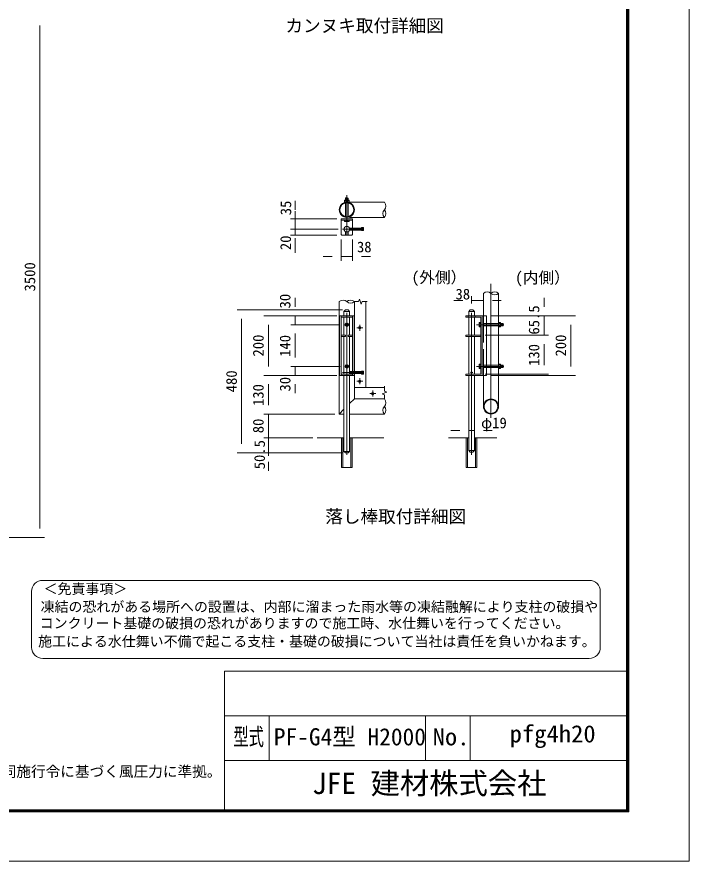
# Model space of a CAD drawing. Units: millimetres, scale not verified. Extents: x -6300 to 6300, y -4455 to 4455.
# Drawn here: x 1786 to 6300, y -4455 to 1217 of the extents above; entities that cross this region are included whole.
import ezdxf
from ezdxf.enums import TextEntityAlignment as Align

# ---------------------------------------------------------------- set-up
doc = ezdxf.new("R2010")
doc.units = ezdxf.units.MM
doc.header["$LTSCALE"] = 30
for name, pattern in [('DASHED', [7.5, 6, -1.5]), ('USER1', [50.8, 31.75, -6.35, 6.35, -6.35]), ('USER2', [0.375, 0.25, -0.125])]:
    doc.linetypes.add(name, pattern=pattern)
for name, color, linetype, lineweight in [('0-2_D-STR1', 1, 'Continuous', 18), ('0-3_D-STR3', 3, 'Continuous', 13), ('0-4_D-BMK', 2, 'USER1', 13), ('0-5_D-BGD', 7, 'Continuous', 9), ('0-6_D-STR-DIM', 7, 'Continuous', 9), ('0-9_D-TTL-TXT', 7, 'Continuous', 18), ('0-B_D-TTL', 7, 'Continuous', 9)]:
    doc.layers.add(name, color=color, linetype=linetype, lineweight=lineweight)
doc.styles.add('ＭＳ ゴシック', font='')
doc.styles.get('ＭＳ ゴシック').set_extended_font_data('MS Gothic')

msp = doc.modelspace()

# ---------------------------------------------------------------- linework, layer by layer
at = {"layer": '0-2_D-STR1'}
for p, q in [((4253.87, -28.58), (4001.67, -28.58)), ((4253.87, -130.18), (4020.67, -130.18)), ((4918.87, -640.71), (4918.87, -791.54)), ((5020.47, -640.71), (5020.47, -1400.74)), ((4052.47, -1166.54), (4052.47, -696.47)), ((4052.47, -1349.94), (4052.47, -1178.54)), ((4918.87, -1191.54), (4918.87, -1400.74)), ((4052.47, -1349.94), (4020.67, -1381.74)), ((4253.87, -1349.94), (4052.47, -1349.94)), ((3982.67, -1419.74), (3950.87, -1451.54)), ((4253.87, -1451.54), (4020.67, -1451.54))]:
    msp.add_line(p, q, dxfattribs=at)
msp.add_lwpolyline([(3982.67, -1451.54), (3950.87, -1451.54), (3950.87, -696.47)], dxfattribs=at)
for centre, radius in [((4001.67, -79.38), 50.8), ((4001.67, -79.38), 46.2), ((4969.67, -1400.74), 50.8), ((4969.67, -1400.74), 46.2)]:
    msp.add_circle(centre, radius, dxfattribs=at)
at = {"layer": '0-3_D-STR3'}
for p, q in [((3993.67, -0.77), (3996.07, 1.63)), ((3995.17, -15.58), (3995.17, 0.73)), ((4007.27, 1.63), (3996.07, 1.63)), ((4009.67, -0.77), (4007.27, 1.63)), ((4008.17, -15.58), (4008.17, 0.73)), ((3986.66, -17.03), (3989.17, -15.58)), ((3986.66, -28.58), (3986.66, -17.03)), ((3986.66, -28.58), (4016.68, -28.58)), ((3989.17, -15.58), (4014.17, -15.58)), ((4009.67, -0.77), (3993.67, -0.77)), ((3993.67, -15.58), (3993.67, -0.77)), ((3994.16, -28.58), (3994.16, -17.03)), ((4009.17, -28.58), (4009.17, -17.03)), ((4009.67, -15.58), (4009.67, -0.77)), ((4016.68, -17.03), (4014.17, -15.58)), ((4016.68, -28.58), (4016.68, -17.03)), ((3963.67, -245.37), (3963.67, -139.37)), ((4039.67, -139.37), (3963.67, -139.37)), ((4039.67, -148.37), (3963.67, -148.37)), ((3986.66, -148.37), (3986.66, -157.58)), ((4016.68, -148.37), (3986.66, -148.37)), ((3989.07, -158.97), (3986.66, -157.58)), ((4014.27, -158.97), (3989.07, -158.97)), ((3994.16, -148.37), (3994.16, -157.58)), ((4009.17, -148.37), (4009.17, -157.58)), ((4014.27, -158.97), (4016.68, -157.58)), ((4016.68, -148.37), (4016.68, -157.58)), ((4039.67, -245.37), (4039.67, -139.37)), ((3993.67, -226.61), (3993.67, -249.37)), ((4009.67, -226.61), (4009.67, -249.37)), ((4112.67, -203.37), (4019.7, -203.37)), ((4112.67, -215.37), (4019.7, -215.37)), ((4100.67, -219.37), (4100.67, -199.37)), ((4112.67, -199.37), (4100.67, -199.37)), ((4112.67, -219.37), (4100.67, -219.37)), ((4112.67, -219.37), (4112.67, -199.37)), ((3967.67, -249.37), (3963.67, -245.37)), ((4035.67, -249.37), (3967.67, -249.37)), ((4035.67, -249.37), (4039.67, -245.37)), ((4128.47, -1273.94), (4128.47, -696.47)), ((3951.67, -1191.54), (3951.67, -791.54)), ((4051.67, -791.54), (3951.67, -791.54)), ((3963.67, -791.54), (3963.67, -1182.54)), ((3992.67, -752.54), (3982.67, -762.54)), ((3982.67, -762.54), (3982.67, -791.54)), ((3982.67, -762.54), (4020.67, -762.54)), ((3992.67, -752.54), (4010.67, -752.54)), ((4010.67, -752.54), (4020.67, -762.54)), ((4020.67, -762.54), (4020.67, -791.54)), ((4039.67, -791.54), (4039.67, -1166.54)), ((4051.67, -1166.54), (4051.67, -791.54)), ((4799.72, -791.54), (4939.68, -791.54)), ((4799.72, -791.54), (4799.72, -800.54)), ((4816.68, -791.54), (4816.68, -800.54)), ((4830.68, -752.54), (4820.68, -762.54)), ((4820.68, -762.54), (4858.68, -762.54)), ((4820.68, -762.54), (4820.68, -791.54)), ((4830.68, -752.54), (4848.68, -752.54)), ((4848.68, -752.54), (4858.68, -762.54)), ((4858.68, -762.54), (4858.68, -791.54)), ((4862.68, -791.54), (4862.68, -800.54)), ((4909.68, -791.54), (4909.68, -1191.54)), ((4939.68, -791.54), (4939.68, -1191.54)), ((3963.67, -800.54), (4039.67, -800.54)), ((3982.67, -800.54), (3982.67, -922.54)), ((4020.67, -800.54), (4020.67, -922.54)), ((4799.72, -800.54), (4900.68, -800.54)), ((4820.68, -800.54), (4820.68, -922.54)), ((4858.68, -800.54), (4858.68, -922.54)), ((4890.08, -838.94), (4891.47, -836.53)), ((4890.08, -864.14), (4890.08, -838.94)), ((4900.68, -836.53), (4891.47, -836.53)), ((4900.68, -844.03), (4891.47, -844.03)), ((4900.68, -800.54), (4900.68, -1182.54)), ((4900.68, -866.55), (4900.68, -836.53)), ((5020.47, -836.53), (5032.02, -836.53)), ((5020.47, -836.53), (5020.47, -866.55)), ((5020.47, -844.03), (5032.02, -844.03)), ((5032.02, -836.53), (5033.47, -839.04)), ((5033.47, -839.04), (5033.47, -864.04)), ((5033.47, -843.54), (5048.28, -843.54)), ((5033.47, -845.04), (5049.78, -845.04)), ((5048.28, -843.54), (5050.68, -845.94)), ((5048.28, -859.54), (5048.28, -843.54)), ((5050.68, -857.14), (5050.68, -845.94)), ((4890.08, -864.14), (4891.47, -866.55)), ((4900.68, -859.04), (4891.47, -859.04)), ((4900.68, -866.55), (4891.47, -866.55)), ((5020.47, -859.04), (5032.02, -859.04)), ((5020.47, -866.55), (5032.02, -866.55)), ((5032.02, -866.55), (5033.47, -864.04)), ((5033.47, -858.04), (5049.78, -858.04)), ((5033.47, -859.54), (5048.28, -859.54)), ((5048.28, -859.54), (5050.68, -857.14)), ((3963.67, -931.54), (3993.67, -931.54)), ((3982.67, -931.54), (3982.67, -1182.54)), ((4009.67, -922.54), (4039.67, -922.54)), ((4020.67, -931.54), (4020.67, -1182.54)), ((4799.72, -922.54), (4900.68, -922.54)), ((4799.72, -922.54), (4799.72, -931.54)), ((4799.72, -931.54), (4900.68, -931.54)), ((4820.68, -931.54), (4820.68, -1182.54)), ((4858.68, -931.54), (4858.68, -1182.54)), ((4890.08, -1118.94), (4891.47, -1116.53)), ((4890.08, -1144.14), (4890.08, -1118.94)), ((4900.68, -1116.53), (4891.47, -1116.53)), ((4900.68, -1124.03), (4891.47, -1124.03)), ((4900.68, -1146.55), (4900.68, -1116.53)), ((5020.47, -1116.53), (5032.02, -1116.53)), ((5020.47, -1116.53), (5020.47, -1146.55)), ((5020.47, -1124.03), (5032.02, -1124.03)), ((5032.02, -1116.53), (5033.47, -1119.04)), ((5033.47, -1119.04), (5033.47, -1144.04)), ((5033.47, -1123.54), (5048.28, -1123.54)), ((5033.47, -1125.04), (5049.78, -1125.04)), ((5048.28, -1123.54), (5050.68, -1125.94)), ((5048.28, -1139.54), (5048.28, -1123.54)), ((5050.68, -1137.14), (5050.68, -1125.94)), ((3963.67, -1182.54), (3963.67, -1191.54)), ((3963.67, -1182.54), (4039.67, -1182.54)), ((4112.67, -1166.54), (4020.67, -1166.54)), ((4112.67, -1178.54), (4020.67, -1178.54)), ((4039.67, -1178.54), (4039.67, -1191.54)), ((4051.67, -1191.54), (4051.67, -1178.54)), ((4100.67, -1182.54), (4100.67, -1162.54)), ((4112.67, -1162.54), (4100.67, -1162.54)), ((4112.67, -1182.54), (4100.67, -1182.54)), ((4112.67, -1182.54), (4112.67, -1162.54)), ((4799.72, -1182.54), (4799.72, -1191.54)), ((4799.72, -1182.54), (4900.68, -1182.54)), ((4890.08, -1144.14), (4891.47, -1146.55)), ((4900.68, -1139.04), (4891.47, -1139.04)), ((4900.68, -1146.55), (4891.47, -1146.55)), ((5020.47, -1139.04), (5032.02, -1139.04)), ((5020.47, -1146.55), (5032.02, -1146.55)), ((5032.02, -1146.55), (5033.47, -1144.04)), ((5033.47, -1138.04), (5049.78, -1138.04)), ((5033.47, -1139.54), (5048.28, -1139.54)), ((5048.28, -1139.54), (5050.68, -1137.14)), ((3963.67, -1191.54), (3951.67, -1191.54)), ((3963.67, -1191.54), (4039.67, -1191.54)), ((3982.67, -1191.54), (3982.67, -1702.54)), ((4020.67, -1191.54), (4020.67, -1702.54)), ((4039.67, -1191.54), (4051.67, -1191.54)), ((4799.72, -1191.54), (4939.68, -1191.54)), ((4820.68, -1191.54), (4820.68, -1696.54)), ((4858.68, -1191.54), (4858.68, -1696.54)), ((4253.87, -1273.94), (4052.47, -1273.94)), ((3965.67, -1811.54), (3965.67, -1611.54)), ((3974.67, -1811.54), (3974.67, -1611.54)), ((4028.67, -1811.54), (4028.67, -1611.54)), ((4803.68, -1811.54), (4803.68, -1611.54)), ((4812.68, -1811.54), (4812.68, -1611.54)), ((4866.68, -1811.54), (4866.68, -1611.54)), ((4875.68, -1811.54), (4875.68, -1611.54)), ((4820.68, -1696.54), (4858.68, -1696.54)), ((4830.68, -1706.54), (4820.68, -1696.54)), ((4848.68, -1706.54), (4858.68, -1696.54)), ((4848.68, -1706.54), (4858.68, -1696.54)), ((3992.67, -1712.54), (4010.67, -1712.54)), ((4010.67, -1712.54), (4020.67, -1702.54)), ((4830.68, -1706.54), (4848.68, -1706.54)), ((4830.68, -1706.54), (4848.68, -1706.54)), ((4803.68, -1811.54), (4875.68, -1811.54))]:
    msp.add_line(p, q, dxfattribs=at)
at = {"layer": '0-3_D-STR3', "linetype": 'DASHED'}
for p, q in [((3993.67, -130.37), (3993.67, -28.58)), ((4009.67, -130.37), (4009.67, -28.58)), ((4918.68, -791.54), (4918.68, -1191.54)), ((4918.68, -843.54), (5020.47, -843.54)), ((4918.68, -859.54), (5020.47, -859.54)), ((4918.68, -1123.54), (5020.47, -1123.54)), ((4918.68, -1139.54), (5020.47, -1139.54))]:
    msp.add_line(p, q, dxfattribs=at)
at = {"layer": '0-3_D-STR3', "linetype": 'USER2'}
for points in [[(4001.67, -863.3), (3991.48, -857.42), (3991.48, -845.66), (4001.67, -839.78), (4011.85, -845.66), (4011.85, -857.42)], [(4001.67, -1143.3), (3991.48, -1137.42), (3991.48, -1125.66), (4001.67, -1119.78), (4011.85, -1125.66), (4011.85, -1137.42)]]:
    msp.add_lwpolyline(points, close=True, dxfattribs=at)
at = {"layer": '0-3_D-STR3'}
for points in [[(3963.67, -922.54), (3993.67, -922.54), (3993.67, -931.54)], [(4009.67, -922.54), (4009.67, -931.54), (4039.67, -931.54)], [(3965.67, -1811.54), (4037.67, -1811.54), (4037.67, -1611.54)], [(4830.68, -1706.54), (4820.68, -1696.54), (4858.68, -1696.54)], [(3992.67, -1712.54), (3982.67, -1702.54), (4020.67, -1702.54)]]:
    msp.add_lwpolyline(points, dxfattribs=at)
for centre, radius in [((4001.67, -209.37), 19), ((4088.47, -871.54), 8), ((4838.68, -1172.54), 4.5), ((4088.47, -1231.54), 8), ((4175.87, -1313.94), 8)]:
    msp.add_circle(centre, radius, dxfattribs=at)
at = {"layer": '0-3_D-STR3', "linetype": 'USER2'}
for centre, radius in [((4001.67, -851.54), 10.2), ((4001.67, -851.54), 6), ((4001.67, -1131.54), 10.2), ((4001.67, -1131.54), 6)]:
    msp.add_circle(centre, radius, dxfattribs=at)
at = {"layer": '0-3_D-STR3'}
for centre, radius, start, end in [((3990.41, -22.51), 6.64, 55.61584, 124.38415), ((4001.67, -40.71), 24.84, 72.4121, 107.5879), ((4012.93, -22.51), 6.64, 55.61586, 124.38414), ((3990.41, -152.1), 6.64, 235.61585, 304.38415), ((4001.67, -133.9), 24.84, 252.4121, 287.5879), ((4012.93, -152.1), 6.64, 235.61585, 304.38415), ((4896.96, -840.28), 6.64, 145.61585, 214.38415), ((4915.15, -851.54), 24.84, 162.4121, 197.5879), ((5026.54, -840.28), 6.64, 325.61584, 34.38415), ((5008.35, -851.54), 24.84, 342.4121, 17.5879), ((4896.96, -862.8), 6.64, 145.61585, 214.38415), ((5026.54, -862.8), 6.64, 325.61586, 34.38414), ((4896.96, -1120.28), 6.64, 145.61585, 214.38415), ((4915.15, -1131.54), 24.84, 162.4121, 197.5879), ((5026.54, -1120.28), 6.64, 325.61584, 34.38415), ((5008.35, -1131.54), 24.84, 342.4121, 17.5879), ((4896.96, -1142.8), 6.64, 145.61585, 214.38415), ((5026.54, -1142.8), 6.64, 325.61586, 34.38414)]:
    msp.add_arc(centre, radius, start, end, dxfattribs=at)
at = {"layer": '0-4_D-BMK'}
for p, q in [((4001.67, -244.38), (4001.67, 19.18)), ((4116.51, -209.37), (3973.54, -209.37)), ((4969.67, -1477.14), (4969.67, -576.26)), ((4001.67, -1724.9), (4001.67, -737.92)), ((4839.68, -1724.9), (4839.68, -737.92)), ((3982.63, -851.54), (4020.71, -851.54)), ((4108.42, -871.54), (4068.52, -871.54)), ((4088.47, -851.59), (4088.47, -891.49)), ((4872.87, -851.54), (5055.33, -851.54)), ((3987.39, -1131.54), (4015.95, -1131.54)), ((4872.87, -1131.54), (5056.93, -1131.54)), ((4116.51, -1172.54), (3973.54, -1172.54)), ((4831.68, -1172.54), (4848.12, -1172.54)), ((4108.42, -1231.54), (4068.52, -1231.54)), ((4088.47, -1211.59), (4088.47, -1251.49)), ((4175.87, -1293.99), (4175.87, -1333.89)), ((4155.92, -1313.94), (4195.82, -1313.94))]:
    msp.add_line(p, q, dxfattribs=at)
at = {"layer": '0-5_D-BGD'}
for p, q in [((3982.67, -1611.54), (3803.18, -1611.54)), ((4251.25, -1611.54), (4020.67, -1611.54)), ((4818.68, -1611.54), (4683.66, -1611.54)), ((5009.13, -1611.54), (4858.68, -1611.54))]:
    msp.add_line(p, q, dxfattribs=at)
at = {"layer": '0-6_D-STR-DIM'}
for p, q in [((1941.22, 1159.48), (1941.22, -2220.52)), ((3654.31, -79.37), (3654.31, -19.37)), ((3654.31, -149.37), (3654.31, -89.37)), ((3933.67, -139.37), (3624.31, -139.37)), ((3654.31, -139.37), (3654.31, -209.37)), ((3943.54, -209.37), (3624.31, -209.37)), ((3943.54, -209.37), (3624.31, -209.37)), ((3654.31, -209.37), (3654.31, -249.37)), ((3933.67, -249.37), (3624.31, -249.37)), ((3654.31, -269.37), (3654.31, -329.37)), ((3963.67, -279.37), (3963.67, -422.21)), ((4039.67, -279.37), (4039.67, -422.21)), ((3654.31, -309.37), (3654.31, -369.37)), ((3903.67, -392.21), (3843.67, -392.21)), ((3963.67, -392.21), (4039.67, -392.21)), ((4099.67, -392.21), (4159.67, -392.21)), ((3654.92, -731.54), (3654.92, -671.54)), ((4839.68, -707.92), (4839.68, -659.35)), ((4918.87, -699.27), (4918.87, -659.35)), ((5326.2, -731.54), (5326.2, -671.54)), ((4080.92, -696.47), (4052.47, -696.47)), ((4080.92, -696.47), (4086.7, -680.62)), ((4086.7, -680.62), (4098.24, -712.33)), ((4098.24, -712.33), (4104.01, -696.47)), ((4138.07, -696.47), (4104.01, -696.47)), ((4779.68, -689.35), (4719.68, -689.35)), ((4839.68, -689.35), (4918.87, -689.35)), ((4978.87, -689.35), (5038.87, -689.35)), ((3971.67, -752.54), (3264.92, -752.54)), ((3933.67, -791.54), (3444.92, -791.54)), ((3933.67, -791.54), (3624.92, -791.54)), ((3654.92, -791.54), (3654.92, -851.54)), ((4969.68, -791.54), (5356.2, -791.54)), ((4969.68, -791.54), (5536.2, -791.54)), ((5326.2, -922.54), (5326.2, -791.54)), ((3294.92, -1652.54), (3294.92, -812.54)), ((3474.92, -851.54), (3474.92, -1131.54)), ((3952.63, -851.54), (3624.92, -851.54)), ((3952.63, -851.54), (3624.92, -851.54)), ((5506.2, -1131.54), (5506.2, -851.54)), ((3654.92, -911.54), (3654.92, -971.54)), ((3654.92, -911.54), (3654.92, -1071.54)), ((4930.68, -922.54), (5356.2, -922.54)), ((4930.68, -922.54), (5356.2, -922.54)), ((3654.92, -1071.54), (3654.92, -1011.54)), ((5326.2, -982.54), (5326.2, -1042.54)), ((5326.2, -982.54), (5326.2, -1122.54)), ((3957.39, -1131.54), (3624.92, -1131.54)), ((3957.39, -1131.54), (3624.92, -1131.54)), ((3654.92, -1131.54), (3654.92, -1191.54)), ((4930.68, -1182.54), (5356.2, -1182.54)), ((3933.67, -1191.54), (3444.92, -1191.54)), ((3933.67, -1191.54), (3444.92, -1191.54)), ((3933.67, -1191.54), (3624.92, -1191.54)), ((4969.68, -1191.54), (5536.2, -1191.54)), ((3474.92, -1251.54), (3474.92, -1391.54)), ((3654.92, -1251.54), (3654.92, -1311.54)), ((4238.02, -1315.71), (4269.73, -1304.17)), ((4253.87, -1264.34), (4253.87, -1298.4)), ((4269.73, -1304.17), (4253.87, -1298.4)), ((3474.92, -1391.54), (3474.92, -1331.54)), ((4253.87, -1321.48), (4238.02, -1315.71)), ((4253.87, -1321.48), (4253.87, -1349.94)), ((3921.67, -1451.54), (3444.92, -1451.54)), ((3921.67, -1451.54), (3444.92, -1451.54)), ((3474.92, -1451.54), (3474.92, -1611.54)), ((3474.92, -1551.54), (3474.92, -1491.54)), ((4760.68, -1562.4), (4700.68, -1562.4)), ((4820.68, -1532.33), (4820.68, -1592.4)), ((4820.68, -1562.4), (4858.68, -1562.4)), ((4858.68, -1532.33), (4858.68, -1592.4)), ((4918.68, -1562.4), (4978.68, -1562.4)), ((3773.18, -1611.54), (3444.92, -1611.54)), ((3773.18, -1611.54), (3444.92, -1611.54)), ((3474.92, -1611.54), (3474.92, -1712.54)), ((3474.92, -1671.54), (3474.92, -1731.54)), ((3971.67, -1712.54), (3264.92, -1712.54)), ((3971.67, -1712.54), (3444.92, -1712.54)), ((3474.92, -1772.54), (3474.92, -1832.54)), ((765.77, -2280.52), (1971.22, -2280.52))]:
    msp.add_line(p, q, dxfattribs=at)
for centre, start, end in [((4228.31, -53.98), 315.18146, 44.81854), ((4279.44, -104.78), 135.18146, 224.81854), ((4228.31, -104.78), 315.18146, 44.81854), ((4944.27, -666.27), 45.18146, 134.81854), ((4995.07, -666.27), 45.18146, 134.81854), ((4995.07, -615.15), 225.18146, 314.81854), ((3976.27, -722.03), 45.18146, 134.81854), ((4027.07, -722.03), 45.18146, 134.81854), ((4027.07, -670.91), 225.18146, 314.81854), ((4228.31, -1375.34), 315.18146, 44.81854), ((4279.44, -1426.14), 135.18146, 224.81854), ((4228.31, -1426.14), 315.18146, 44.81854)]:
    msp.add_arc(centre, 36.03, start, end, dxfattribs=at)
at = {"layer": '0-9_D-TTL-TXT', "color": 2}
for p, q in [((5628.64, -2569.05), (1960.31, -2569.05)), ((1885.31, -2644.05), (1885.31, -3019.05)), ((5703.64, -3019.05), (5703.64, -2644.05)), ((1960.31, -3094.05), (5628.64, -3094.05))]:
    msp.add_line(p, q, dxfattribs=at)
for centre, start, end in [((1960.31, -2644.05), 90, 180), ((5628.64, -2644.05), 0, 90), ((1960.31, -3019.05), 180, 270), ((5628.64, -3019.05), 270, 0)]:
    msp.add_arc(centre, 75, start, end, dxfattribs=at)
at = {"layer": '0-B_D-TTL'}
for p, q in [((3180, -3180), (3180, -4110)), ((3180, -3180), (5880, -3180)), ((3180, -3480), (5880, -3480)), ((3480, -3480), (3480, -3780)), ((4530, -3480), (4530, -3780)), ((4830, -3480), (4830, -3780)), ((3180, -3780), (5880, -3780))]:
    msp.add_line(p, q, dxfattribs=at)
at = {"layer": '0-B_D-TTL', "color": 2, "lineweight": 18}
msp.add_lwpolyline([(-6300, 4455), (6300, 4455), (6300, -4455), (-6300, -4455)], close=True, dxfattribs=at)
at = {"layer": '0-B_D-TTL'}
for points in [[(-5895, 4125), (5895, 4125), (5895, -4125), (-5895, -4125)], [(-5891.25, 4121.25), (5891.25, 4121.25), (5891.25, -4121.25), (-5891.25, -4121.25)], [(-5887.5, 4117.5), (5887.5, 4117.5), (5887.5, -4117.5), (-5887.5, -4117.5)], [(-5883.75, 4113.75), (5883.75, 4113.75), (5883.75, -4113.75), (-5883.75, -4113.75)], [(-5880, 4110), (5880, 4110), (5880, -4110), (-5880, -4110)]]:
    msp.add_lwpolyline(points, close=True, dxfattribs=at)

# ---------------------------------------------------------------- texts
at = {"layer": '0-6_D-STR-DIM', "style": 'ＭＳ ゴシック'}
for s, p in [('35', (3649.77, -115.94)), ('20', (3648.43, -350.4)), ('3500', (1931.1, -628.21)), ('30', (3644.8, -741.94)), ('65.5', (5316.07, -917.68)), ('200', (3464.8, -1065.04)), ('140', (3644.8, -1067.51)), ('200', (5496.08, -1065.04)), ('130', (5316.08, -1128.51)), ('480', (3284.8, -1305.29)), ('30', (3644.8, -1300.31)), ('130', (3464.8, -1397.51)), ('80', (3464.8, -1580.48)), ('50.5', (3473.68, -1822.77))]:
    msp.add_text(s, height=72.14, rotation=90, dxfattribs=at).set_placement(p, align=Align.BOTTOM_LEFT)
for s, p in [('38', (4069.72, -386.72)), ('38', (4731.37, -703.38)), ('φ19', (4903.1, -1568.69))]:
    msp.add_text(s, height=72.14, dxfattribs=at).set_placement(p, align=Align.BOTTOM_LEFT)
at = {"layer": '0-9_D-TTL-TXT', "style": 'ＭＳ ゴシック'}
for s, height, p in [('カンヌキ取付詳細図', 86.66, (3589.61, 1088.21)), ('(外側）', 76.98, (4436.03, -594.46)), ('(内側）', 76.98, (5131.17, -596.76)), ('落し棒取付詳細図', 86.66, (3857.06, -2208.99)), ('＜免責事項＞ \u3000\u3000', 68.62, (1965.87, -2680.32)), ('凍結の恐れがある場所への設置は、内部に溜まった雨水等の凍結融解により支柱の破損や', 68.62, (1945.59, -2801.06)), ('コンクリート基礎の破損の恐れがありますので施工時、水仕舞いを行ってください。', 68.62, (1939.42, -2911.2)), ('施工による水仕舞い不備で起こる支柱・基礎の破損について当社は責任を負いかねます。 ', 68.62, (1928.93, -3033.44)), ('PF-G4型 H2000', 115.5, (3511.4, -3712.2)), ('（設計条件）風荷重：昭和57年改正 建築基準法・同施行令に基づく風圧力に準拠。', 72.14, (-529.42, -3910.24)), ('JFE 建材株式会社', 144.3, (3768.57, -4047.76))]:
    msp.add_text(s, height=height, dxfattribs=at).set_placement(p, align=Align.BOTTOM_LEFT)
for s, width, p in [('型式', 0.65, (3240.4, -3712.2)), ('No.', 1.05, (4578, -3712.2)), ('pfg4h20', 1.05, (5095, -3692.2))]:
    msp.add_text(s, height=115.5, dxfattribs=dict(at, width=width)).set_placement(p, align=Align.BOTTOM_LEFT)

doc.saveas('drawing.dxf')
